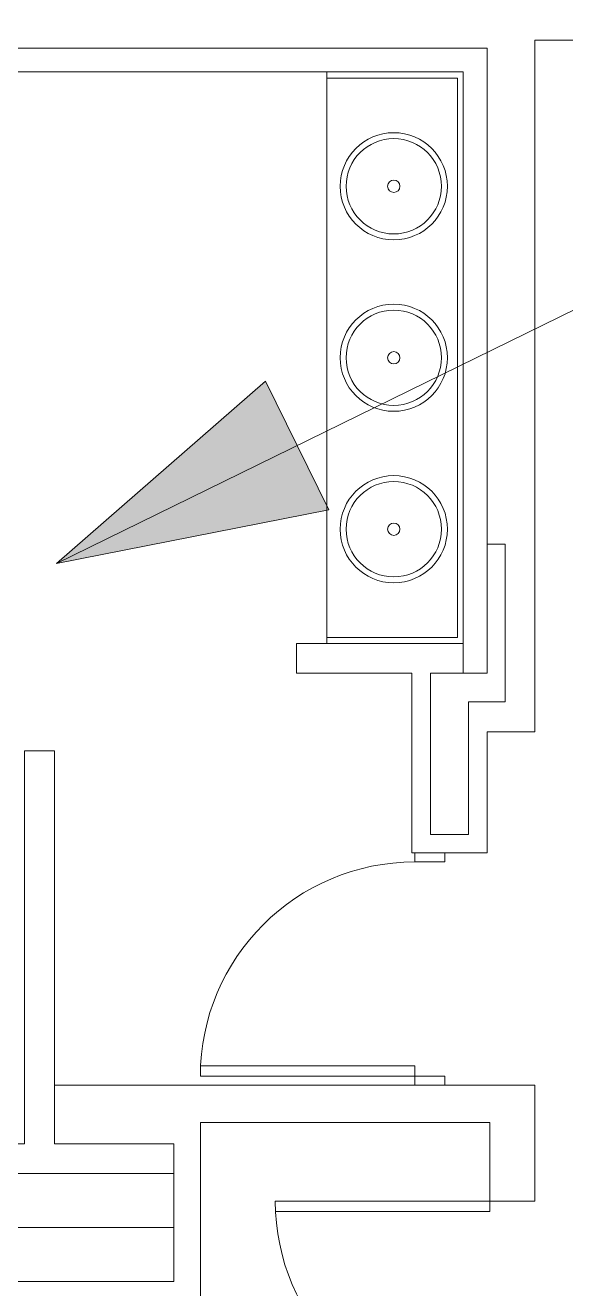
# Model space of a CAD drawing. Header units: inches. Extents: x 1756 to 10721, y -35 to 3002.
# Drawn here: x 9447.5 to 9538.2, y 1673.5 to 1885.7 of the extents above; entities that cross this region are included whole.
import ezdxf

# ---------------------------------------------------------------- set-up
doc = ezdxf.new("R2010")
doc.units = ezdxf.units.IN
doc.header["$MEASUREMENT"] = 0
for name, color, linetype, lineweight in [('A-DOOR', 31, 'Continuous', 18), ('A-flor-case', 250, 'Continuous', 9), ('A-flor-pfix', 250, 'Continuous', 9), ('A-WALL', 113, 'Continuous', 18), ('A-WALL-EXST', 250, 'Continuous', 9), ('G-ANNO-TEXT', 231, 'Continuous', 9), ('USB 03_modified_dwg', 252, 'Continuous', 9)]:
    doc.layers.add(name, color=color, linetype=linetype, lineweight=lineweight)

# ---------------------------------------------------------------- blocks, each defined once
blk = doc.blocks.new('USB 03_modified_dwg_ADO102-412564-Overall Floor Plan')
at = {"layer": 'A-DOOR', "color": 250, "lineweight": 9, "flags": 128}
blk.add_lwpolyline([(2444.97, 1495.2), (2480.92, 1495.2), (2480.92, 1496.95), (2444.92, 1496.95)], dxfattribs=at)
at = {"layer": 'A-DOOR', "color": 250, "lineweight": 9}
blk.add_arc((2480.92, 1496.95), 36, 180, 270, dxfattribs=at)
blk = doc.blocks.new('USB 03_modified_dwg_round sink-412623-Overall Floor Plan')
at = {"layer": 'A-flor-pfix'}
for radius in [9, 8, 1.04]:
    blk.add_circle((0, 0), radius, dxfattribs=at)
blk = doc.blocks.new('USB 03_modified_dwg-397434-Overall Floor Plan')
at = {"layer": 'A-DOOR', "color": 250, "lineweight": 9, "flags": 128}
for points in [[(2473.34, 1553.92), (2473.34, 1555.42), (2468.34, 1555.42), (2468.34, 1553.92)], [(2468.34, 1517.92), (2468.34, 1519.67), (2432.34, 1519.67), (2432.34, 1517.92)], [(2473.34, 1517.92), (2473.34, 1516.42), (2468.34, 1516.42), (2468.34, 1517.92)]]:
    blk.add_lwpolyline(points, close=True, dxfattribs=at)
at = {"layer": 'A-DOOR', "color": 250, "lineweight": 9}
blk.add_arc((2468.34, 1517.92), 36, 90, 180, dxfattribs=at)
at = {"layer": 'A-flor-case', "flags": 128}
for points in [[(2476.47, 1632.61), (2476.47, 1590.61), (2453.55, 1590.61), (2453.55, 1686.6)], [(2453.55, 1685.6), (2475.47, 1685.6), (2475.47, 1632.61)], [(2475.47, 1635.68), (2475.47, 1591.61), (2453.55, 1591.61)]]:
    blk.add_lwpolyline(points, dxfattribs=at)
at = {"layer": 'A-WALL', "color": 250, "lineweight": 9}
blk.add_line((2427.87, 1492.49), (2427.87, 1505.05), dxfattribs=at)
at = {"layer": 'A-WALL', "color": 250, "lineweight": 9, "flags": 128}
for points in [[(2476.47, 1686.61), (2476.47, 1585.61), (2480.47, 1585.61), (2480.47, 1690.61), (2347.47, 1690.61), (2347.47, 1620.59), (2057, 1620.59)], [(1924, 1501.59), (2427.87, 1501.59), (2427.87, 1506.59), (2407.84, 1506.59), (2407.84, 1572.59), (2402.84, 1572.59), (2402.84, 1506.59), (2194.93, 1506.59)], [(2194.93, 1615.59), (2352.47, 1615.59), (2352.47, 1686.61), (2476.47, 1686.61), (2476.47, 1590.61), (2448.47, 1590.61), (2448.47, 1585.61), (2467.84, 1585.61), (2467.84, 1555.42), (2480.47, 1555.42), (2480.47, 1575.8), (2483.47, 1575.8), (2488.47, 1575.8), (2488.47, 1624.36), (2488.47, 1691.95), (2554.15, 1691.95), (2561, 1691.95), (2561, 1624.36), (2561, 1495.66)], [(2473.47, 1585.61), (2480.47, 1585.61), (2470.97, 1585.61), (2470.97, 1558.55), (2477.34, 1558.55), (2477.34, 1580.8), (2483.47, 1580.8), (2483.47, 1607.28), (2480.47, 1607.28)], [(2214.77, 1477.83), (2432.37, 1477.83), (2432.37, 1510.17), (2480.92, 1510.17), (2480.92, 1496.95), (2488.47, 1496.95), (2488.47, 1516.42), (2407.84, 1516.42)], [(2210.74, 1492.49), (2427.87, 1492.49), (2427.87, 1483.45), (2215.44, 1483.45)]]:
    blk.add_lwpolyline(points, dxfattribs=at)
at = {"layer": 'A-WALL-EXST'}
blk.add_line((2480.47, 1607.28), (2480.47, 1690.6), dxfattribs=at)
at = {"rotation": 180}
for p in [(2464.8, 1667.41), (2464.8, 1638.61), (2464.8, 1609.81)]:
    blk.add_blockref('USB 03_modified_dwg_round sink-412623-Overall Floor Plan', p, dxfattribs=at)
blk.add_blockref('USB 03_modified_dwg_ADO102-412564-Overall Floor Plan', (0, 0))

msp = doc.modelspace()

# ---------------------------------------------------------------- hatches: boundary and pattern name
at = {"layer": 'G-ANNO-TEXT'}
msp.add_hatch(color=145, dxfattribs=at).paths.add_polyline_path([(9452.76, 1795.31), (9498.47, 1804.31), (9487.84, 1825.96)], flags=0)

# ---------------------------------------------------------------- linework, layer by layer
at = {"layer": 'G-ANNO-TEXT', "color": 145}
for p, q in [((9452.76, 1795.31), (10150.11, 2137.5)), ((9487.84, 1825.96), (9452.76, 1795.31)), ((9498.47, 1804.31), (9487.84, 1825.96)), ((9452.76, 1795.31), (9498.47, 1804.31))]:
    msp.add_line(p, q, dxfattribs=at)

# ---------------------------------------------------------------- block references
at = {"layer": 'USB 03_modified_dwg', "color": 250}
msp.add_blockref('USB 03_modified_dwg-397434-Overall Floor Plan', (7044.57, 191.26), dxfattribs=at)

doc.saveas('drawing.dxf')
